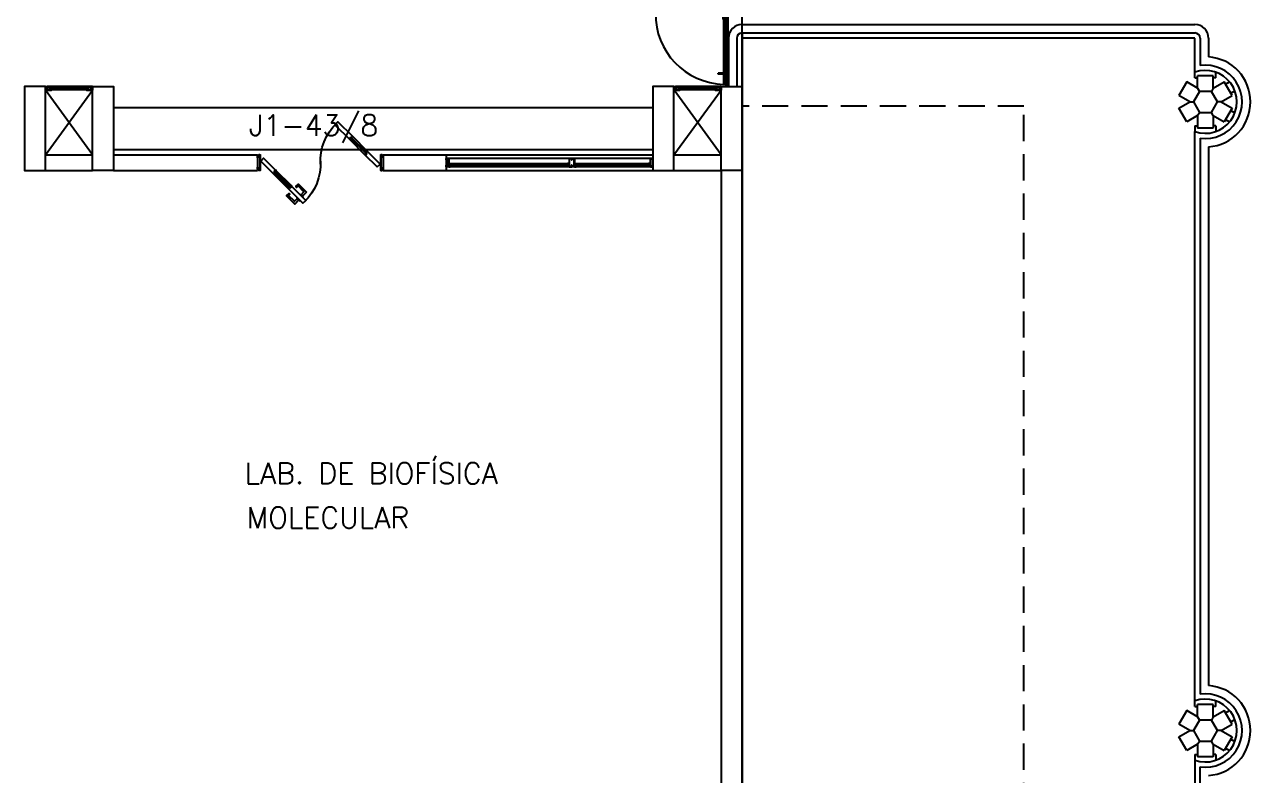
# Model space of a CAD drawing. Header units: millimetres. Extents: x 2801 to 3319, y 1187 to 1422.
# Drawn here: x 3026.32 to 3038.03, y 1344.5 to 1351.67 of the extents above; entities that cross this region are included whole.
import ezdxf

# ---------------------------------------------------------------- set-up
doc = ezdxf.new("R2010")
doc.units = ezdxf.units.MM
doc.linetypes.add('HIDDEN', pattern=[0.375, 0.25, -0.125])
for name, color, linetype in [('AR- ALV1', 235, 'Continuous'), ('AR-ALV', 2, 'Continuous'), ('AR-CORRIMAO-V1', 2, 'Continuous'), ('AR-ESQ', 1, 'Continuous'), ('AR-ESTC', 3, 'Continuous'), ('AR-ESTMA-C', 3, 'Continuous'), ('AR-ESTMA-V', 1, 'Continuous'), ('AR-PEITORIL', 1, 'Continuous'), ('AR-PISO-V1', 1, 'Continuous'), ('AR-PORTA', 1, 'Continuous'), ('AR-PROJ', 1, 'HIDDEN'), ('AR-SHAFT', 1, 'Continuous'), ('AR-VIDRO', 1, 'Continuous'), ('DT-ESQ-BAGUETE-C', 2, 'Continuous'), ('DT-ESQ-BAGUETE-V', 1, 'Continuous'), ('DT-ESQ-CHAPA DOBRADA-V', 1, 'Continuous'), ('DT-ESQ-MARCO-V', 1, 'Continuous'), ('DT-ESQ-PERFIL CADEIRA-C', 2, 'Continuous'), ('DT-ESQ-PERFIL CADEIRA-V', 1, 'Continuous'), ('DT-ESQ-PERFIL U-C', 2, 'Continuous'), ('DT-ESQ-VENEZIANA-C', 2, 'Continuous'), ('DT-ESQ-VENEZIANA-V', 2, 'Continuous'), ('DT-ESQ-VIDRO-C', 2, 'Continuous'), ('ENDEREÇO', 2, 'Continuous'), ('maçaneta', 1, 'Continuous'), ('montantes', 1, 'Continuous'), ('mov', 1, 'Continuous'), ('PM-PERFIL U-C', 2, 'Continuous'), ('PM-VIDRO', 1, 'Continuous'), ('pm1', 2, 'Continuous'), ('pm2', 2, 'Continuous'), ('TEXTO', 2, 'Continuous')]:
    doc.layers.add(name, color=color, linetype=linetype)
doc.styles.add('UNB-100', font='simplex.shx', dxfattribs={"height": 0.2})
doc.styles.add('UNB1-100', font='simplex.shx', dxfattribs={"height": 0.2})

# ---------------------------------------------------------------- blocks, each defined once
blk = doc.blocks.new('EF01-P')
at = {"layer": 'DT-ESQ-BAGUETE-C', "ltscale": 0.1}
for points in [[(0.002, 0.035), (0.015, 0.035), (0.015, 0.033), (0.002, 0.033), (0.002, 0.005), (0.015, 0.005), (0.015, 0.004), (0.002, 0.004, -0.414214), (0, 0.005), (0, 0.033, -0.414214)], [(0.448, 0.035), (0.435, 0.035), (0.435, 0.033), (0.448, 0.033), (0.448, 0.005), (0.435, 0.005), (0.435, 0.004), (0.448, 0.004, 0.414214), (0.45, 0.005), (0.45, 0.033, 0.414214)]]:
    blk.add_lwpolyline(points, format="xyb", close=True, dxfattribs=at)
at = {"layer": 'DT-ESQ-PERFIL CADEIRA-C', "color": 2, "ltscale": 0.1}
for points in [[(0.01, 0.002), (0.01, 0.003), (0.002, 0.003, 1), (0.002, 0), (0.015, 0, 0.414214), (0.016, 0.002), (0.016, 0.033), (0.043, 0.033)], [(0.407, 0.006), (0.432, 0.006), (0.432, 0.016), (0.433, 0.016), (0.433, 0.006, -0.414214), (0.432, 0.005), (0.407, 0.005), (0.394, 0.005, -1), (0.394, 0.008), (0.407, 0.008), (0.407, 0.02), (0.407, 0.032), (0.394, 0.032, -1), (0.394, 0.035), (0.407, 0.035), (0.433, 0.035, -0.414214), (0.435, 0.033), (0.435, 0.002), (0.448, 0.002)]]:
    blk.add_lwpolyline(points, format="xyb", dxfattribs=at)
at = {"layer": 'DT-ESQ-PERFIL CADEIRA-C', "ltscale": 0.1}
for points in [[(0.043, 0.006), (0.018, 0.006), (0.018, 0.016), (0.016, 0.016), (0.016, 0.006, 0.414214), (0.018, 0.005), (0.043, 0.005), (0.056, 0.005, 1), (0.056, 0.008), (0.043, 0.008), (0.043, 0.02), (0.043, 0.032), (0.056, 0.032, 1), (0.056, 0.035), (0.043, 0.035), (0.016, 0.035, 0.414214), (0.015, 0.033), (0.015, 0.002), (0.002, 0.002)], [(0.041, 0.02), (0.041, 0.032, -0.414214), (0.043, 0.033), (0.056, 0.033)], [(0.041, 0.02), (0.041, 0.008, 0.414214), (0.043, 0.006), (0.056, 0.006)], [(0.408, 0.02), (0.408, 0.032, 0.414214), (0.407, 0.033), (0.394, 0.033)], [(0.408, 0.02), (0.408, 0.008, -0.414214), (0.407, 0.006), (0.394, 0.006)], [(0.44, 0.002), (0.44, 0.003), (0.448, 0.003, -1), (0.448, 0), (0.435, 0, -0.414214), (0.433, 0.002), (0.433, 0.033), (0.407, 0.033)]]:
    blk.add_lwpolyline(points, format="xyb", dxfattribs=at)
at = {"layer": 'DT-ESQ-PERFIL CADEIRA-V', "ltscale": 0.1}
blk.add_line((0.015, 0), (0.435, 0), dxfattribs=at)
at = {"layer": 'DT-ESQ-VENEZIANA-C', "ltscale": 0.1}
for p, q in [((0.043, 0.011), (0.407, 0.011)), ((0.043, 0.009), (0.407, 0.009))]:
    blk.add_line(p, q, dxfattribs=at)
at = {"layer": 'DT-ESQ-VENEZIANA-V', "ltscale": 0.1}
blk.add_line((0.043, 0.031), (0.407, 0.031), dxfattribs=at)
blk = doc.blocks.new('PV1')
at = {"layer": 'AR-VIDRO'}
for p, q in [((0.682, 0.02), (0.005, 0.02)), ((0.682, 0.005), (0.005, 0.005)), ((0.022, 0.044), (0.022, 0.029)), ((0.022, 0.044), (0.688, 0.044)), ((0.022, 0.029), (0.688, 0.029)), ((2.703, 0.044), (2.037, 0.044)), ((2.703, 0.029), (2.037, 0.029)), ((2.043, 0.02), (2.72, 0.02)), ((2.043, 0.005), (2.72, 0.005)), ((2.703, 0.044), (2.703, 0.029))]:
    blk.add_line(p, q, dxfattribs=at)
at = {"layer": 'maçaneta'}
for p, q in [((0.112, 0.044), (0.112, 0.049)), ((0.112, 0.049), (0.132, 0.049)), ((0.117, 0.099), (0.127, 0.099)), ((0.117, 0.049), (0.117, 0.099)), ((0.127, 0.049), (0.127, 0.099)), ((0.132, 0.044), (0.132, 0.049)), ((2.613, 0.049), (2.593, 0.049)), ((2.593, 0.044), (2.593, 0.049)), ((2.598, 0.049), (2.598, 0.099)), ((2.608, 0.099), (2.598, 0.099)), ((2.608, 0.049), (2.608, 0.099)), ((2.613, 0.044), (2.613, 0.049))]:
    blk.add_line(p, q, dxfattribs=at)
at = {"layer": 'montantes'}
for p, q in [((0, 0), (0, 0.025)), ((0, 0.025), (0.02, 0.025)), ((0, 0), (0.02, 0)), ((0.005, 0.005), (0.005, 0.02)), ((0.02, 0.02), (0.02, 0.025)), ((0.02, 0), (0.02, 0.005)), ((0.642, 0.049), (0.692, 0.049)), ((0.642, 0.025), (0.692, 0.025)), ((0.688, 0.025), (0.668, 0.025)), ((0.668, 0.02), (0.668, 0.025)), ((0.668, 0), (0.668, 0.005)), ((0.688, 0), (0.668, 0)), ((0.682, 0.005), (0.682, 0.02)), ((0.688, 0.044), (0.688, 0.029)), ((0.688, 0), (0.688, 0.025)), ((0.692, 0.049), (0.692, 0.025)), ((2.033, 0.049), (2.033, 0.025)), ((2.082, 0.049), (2.033, 0.049)), ((2.082, 0.025), (2.033, 0.025)), ((2.037, 0.044), (2.037, 0.029)), ((2.037, 0.025), (2.057, 0.025)), ((2.037, 0), (2.037, 0.025)), ((2.037, 0), (2.057, 0)), ((2.043, 0.005), (2.043, 0.02)), ((2.057, 0.02), (2.057, 0.025)), ((2.057, 0), (2.057, 0.005)), ((2.705, 0.02), (2.705, 0.025)), ((2.725, 0.025), (2.705, 0.025)), ((2.705, 0), (2.705, 0.005)), ((2.725, 0), (2.705, 0)), ((2.72, 0.005), (2.72, 0.02)), ((2.725, 0), (2.725, 0.025))]:
    blk.add_line(p, q, dxfattribs=at)
for centre in [(0.692, 0.02), (2.033, 0.02)]:
    blk.add_circle(centre, 0.005, dxfattribs=at)
for centre, start, end in [((0.642, 0.044), 90, 180), ((0.642, 0.03), 180, 270), ((2.082, 0.044), 0, 90), ((2.082, 0.03), 270, 0)]:
    blk.add_arc(centre, 0.005, start, end, dxfattribs=at)
at = {"layer": 'mov'}
for centre, start, end in [((0.692, 0.025), 0, 178.3547), ((2.033, 0.025), 1.6453, 180)]:
    blk.add_arc(centre, 0.671, start, end, dxfattribs=at)
blk = doc.blocks.new('EF04A-P')
at = {"layer": 'DT-ESQ-BAGUETE-C', "ltscale": 0.1}
for points in [[(0.039, -0.05), (0.0255, -0.05), (0.0255, -0.0485), (0.039, -0.0485), (0.039, -0.0365), (0.0255, -0.0365), (0.0255, -0.035), (0.039, -0.035, -0.4142136), (0.0405, -0.0365), (0.0405, -0.0485, -0.4142136)], [(0.736, -0.05), (0.7495, -0.05), (0.7495, -0.0485), (0.736, -0.0485), (0.736, -0.0365), (0.7495, -0.0365), (0.7495, -0.035), (0.736, -0.035, 0.4142136), (0.7345, -0.0365), (0.7345, -0.0485, 0.4142136)]]:
    blk.add_lwpolyline(points, format="xyb", close=True, dxfattribs=at)
at = {"layer": 'DT-ESQ-BAGUETE-V', "ltscale": 0.1}
blk.add_line((0.736, -0.05), (0.039, -0.05), dxfattribs=at)
at = {"layer": 'DT-ESQ-CHAPA DOBRADA-V', "ltscale": 0.1}
blk.add_line((0.735, -0.067), (0.04, -0.067), dxfattribs=at)
at = {"layer": 'DT-ESQ-MARCO-V', "ltscale": 0.1}
for p, q in [((0.0235, -0.035), (0.7515, -0.035)), ((0.0235, -0.115), (0.7515, -0.115))]:
    blk.add_line(p, q, dxfattribs=at)
at = {"layer": 'DT-ESQ-PERFIL U-C', "ltscale": 0.1}
for points in [[(0.025, -0.0655), (0.025, -0.0655, 0.4142136), (0.0235, -0.067), (0.0235, -0.1135), (0.0015, -0.1135), (0.0015, -0.1), (0, -0.1), (0, -0.1135, 0.4142136), (0.0015, -0.115), (0.0235, -0.115, 0.4142136), (0.025, -0.1135), (0.025, -0.067), (0.04, -0.067, 1), (0.04, -0.064), (0.025, -0.064), (0.025, -0.0365, 0.4142136), (0.0235, -0.035), (0.0015, -0.035, 0.4142136), (0, -0.0365), (0, -0.05), (0.0015, -0.05), (0.0015, -0.0365), (0.0235, -0.0365), (0.0235, -0.064, 0.4142136), (0.025, -0.0655), (0.04, -0.0655)], [(0.75, -0.0655), (0.75, -0.0655, -0.4142136), (0.7515, -0.067), (0.7515, -0.1135), (0.7735, -0.1135), (0.7735, -0.1), (0.775, -0.1), (0.775, -0.1135, -0.4142136), (0.7735, -0.115), (0.7515, -0.115, -0.4142136), (0.75, -0.1135), (0.75, -0.067), (0.735, -0.067, -1), (0.735, -0.064), (0.75, -0.064), (0.75, -0.0365, -0.4142136), (0.7515, -0.035), (0.7735, -0.035, -0.4142136), (0.775, -0.0365), (0.775, -0.05), (0.7735, -0.05), (0.7735, -0.0365), (0.7515, -0.0365), (0.7515, -0.064, -0.4142136), (0.75, -0.0655), (0.735, -0.0655)]]:
    blk.add_lwpolyline(points, format="xyb", dxfattribs=at)
at = {"layer": 'DT-ESQ-VIDRO-C', "ltscale": 0.1}
blk.add_lwpolyline([(0.027, -0.062), (0.027, -0.052), (0.748, -0.052), (0.748, -0.062)], close=True, dxfattribs=at)
blk = doc.blocks.new('EF05B-P')
at = {"layer": 'DT-ESQ-BAGUETE-C', "ltscale": 0.1}
for points in [[(0.039, -0.05), (0.0255, -0.05), (0.0255, -0.0485), (0.039, -0.0485), (0.039, -0.0365), (0.0255, -0.0365), (0.0255, -0.035), (0.039, -0.035, -0.4142136), (0.0405, -0.0365), (0.0405, -0.0485, -0.4142136)], [(1.161, -0.05), (1.1745, -0.05), (1.1745, -0.0485), (1.161, -0.0485), (1.161, -0.0365), (1.1745, -0.0365), (1.1745, -0.035), (1.161, -0.035, 0.4142136), (1.1595, -0.0365), (1.1595, -0.0485, 0.4142136)]]:
    blk.add_lwpolyline(points, format="xyb", close=True, dxfattribs=at)
at = {"layer": 'DT-ESQ-BAGUETE-V', "ltscale": 0.1}
blk.add_line((1.161, -0.05), (0.039, -0.05), dxfattribs=at)
at = {"layer": 'DT-ESQ-CHAPA DOBRADA-V', "ltscale": 0.1}
blk.add_line((1.16, -0.067), (0.04, -0.067), dxfattribs=at)
at = {"layer": 'DT-ESQ-MARCO-V', "ltscale": 0.1}
for p, q in [((0.0235, -0.035), (1.1765, -0.035)), ((0.0235, -0.115), (1.1765, -0.115))]:
    blk.add_line(p, q, dxfattribs=at)
at = {"layer": 'DT-ESQ-PERFIL U-C', "ltscale": 0.1}
for points in [[(0.025, -0.0655), (0.025, -0.0655, 0.4142136), (0.0235, -0.067), (0.0235, -0.1135), (0.0015, -0.1135), (0.0015, -0.1), (0, -0.1), (0, -0.1135, 0.4142136), (0.0015, -0.115), (0.0235, -0.115, 0.4142136), (0.025, -0.1135), (0.025, -0.067), (0.04, -0.067, 1), (0.04, -0.064), (0.025, -0.064), (0.025, -0.0365, 0.4142136), (0.0235, -0.035), (0.0015, -0.035, 0.4142136), (0, -0.0365), (0, -0.05), (0.0015, -0.05), (0.0015, -0.0365), (0.0235, -0.0365), (0.0235, -0.064, 0.4142136), (0.025, -0.0655), (0.04, -0.0655)], [(1.175, -0.0655), (1.175, -0.0655, -0.4142136), (1.1765, -0.067), (1.1765, -0.1135), (1.1985, -0.1135), (1.1985, -0.1), (1.2, -0.1), (1.2, -0.1135, -0.4142136), (1.1985, -0.115), (1.1765, -0.115, -0.4142136), (1.175, -0.1135), (1.175, -0.067), (1.16, -0.067, -1), (1.16, -0.064), (1.175, -0.064), (1.175, -0.0365, -0.4142136), (1.1765, -0.035), (1.1985, -0.035, -0.4142136), (1.2, -0.0365), (1.2, -0.05), (1.1985, -0.05), (1.1985, -0.0365), (1.1765, -0.0365), (1.1765, -0.064, -0.4142136), (1.175, -0.0655), (1.16, -0.0655)]]:
    blk.add_lwpolyline(points, format="xyb", dxfattribs=at)
at = {"layer": 'DT-ESQ-VIDRO-C', "ltscale": 0.1}
blk.add_lwpolyline([(0.027, -0.062), (0.027, -0.052), (1.173, -0.052), (1.173, -0.062)], close=True, dxfattribs=at)
blk = doc.blocks.new('PM7B')
at = {"layer": 'maçaneta'}
for points in [[(0.732, -0.208), (0.771, -0.247), (0.785, -0.233), (0.758, -0.206, -0.414214), (0.758, -0.204), (0.813, -0.148), (0.827, -0.162), (0.834, -0.155), (0.81, -0.13)], [(0.806, -0.282), (0.845, -0.321), (0.923, -0.243), (0.898, -0.219), (0.891, -0.226), (0.905, -0.24), (0.849, -0.295, -0.414214), (0.847, -0.295), (0.82, -0.268)], [(0.845, -0.321), (0.806, -0.282), (0.82, -0.268), (0.847, -0.295, 0.414214), (0.849, -0.295), (0.905, -0.24), (0.891, -0.226), (0.898, -0.219), (0.923, -0.243)]]:
    blk.add_lwpolyline(points, format="xyb", close=True, dxfattribs=at)
for points in [[(0.792, -0.226), (0.764, -0.254), (0.767, -0.258), (0.795, -0.229)], [(0.792, -0.226), (0.764, -0.254), (0.767, -0.258), (0.795, -0.229)], [(0.827, -0.261), (0.799, -0.289), (0.795, -0.286), (0.824, -0.258)], [(0.827, -0.261), (0.799, -0.289), (0.795, -0.286), (0.824, -0.258)]]:
    blk.add_lwpolyline(points, close=True, dxfattribs=at)
at = {"layer": 'mov'}
for centre, start, end in [((0.099, 0.089), 356.8029, 46.3992), ((1.101, 0.061), 176.8029, 226.3992)]:
    blk.add_arc(centre, 0.501, start, end, dxfattribs=at)
at = {"layer": 'PM-PERFIL U-C'}
for p, q in [((0, 0.12), (0, 0.139)), ((0.002, 0.12), (0, 0.12)), ((0.001, 0.14), (0.01, 0.14)), ((0.01, 0.138), (0.002, 0.138)), ((0.002, 0.138), (0.002, 0.12)), ((0.01, 0.14), (0.01, 0.149)), ((0.012, 0.15), (0.023, 0.15)), ((0.023, 0.148), (0.012, 0.148)), ((0.012, 0.148), (0.012, 0.139)), ((0.023, 0.148), (0.023, 0.002)), ((0.025, 0.149), (0.025, 0.001)), ((1.175, 0.149), (1.175, 0.001)), ((1.188, 0.15), (1.176, 0.15)), ((1.177, 0.148), (1.188, 0.148)), ((1.177, 0.148), (1.177, 0.002)), ((1.188, 0.148), (1.188, 0.139)), ((1.189, 0.138), (1.198, 0.138)), ((1.19, 0.14), (1.19, 0.149)), ((1.198, 0.14), (1.19, 0.14)), ((1.198, 0.138), (1.198, 0.12)), ((1.198, 0.12), (1.2, 0.12)), ((1.2, 0.12), (1.2, 0.139)), ((0, 0.012), (0, 0.03)), ((0, 0.03), (0.002, 0.03)), ((0.01, 0.01), (0.001, 0.01)), ((0.002, 0.03), (0.002, 0.012)), ((0.002, 0.012), (0.01, 0.012)), ((0.01, 0.001), (0.01, 0.01)), ((0.012, 0.01), (0.012, 0.002)), ((0.012, 0.002), (0.023, 0.002)), ((0.023, 0), (0.012, 0)), ((1.188, 0.002), (1.177, 0.002)), ((1.176, 0), (1.188, 0)), ((1.188, 0.01), (1.188, 0.002)), ((1.198, 0.012), (1.189, 0.012)), ((1.19, 0.01), (1.198, 0.01)), ((1.19, 0.001), (1.19, 0.01)), ((1.198, 0.03), (1.198, 0.012)), ((1.2, 0.03), (1.198, 0.03)), ((1.2, 0.012), (1.2, 0.03))]:
    blk.add_line(p, q, dxfattribs=at)
for centre, start, end in [((0.001, 0.139), 90, 180), ((0.012, 0.149), 90, 180), ((0.01, 0.139), 270, 0), ((0.023, 0.149), 0, 90), ((1.176, 0.149), 90, 180), ((1.188, 0.149), 0, 90), ((1.189, 0.139), 180, 270), ((1.198, 0.139), 0, 90), ((0.001, 0.012), 180, 270), ((0.01, 0.01), 0, 90), ((0.012, 0.001), 180, 270), ((0.023, 0.001), 269.9386, 0), ((1.176, 0.001), 180, 270.0614), ((1.189, 0.01), 90, 180), ((1.188, 0.001), 270, 0), ((1.198, 0.012), 270, 0)]:
    blk.add_arc(centre, 0.0015, start, end, dxfattribs=at)
at = {"layer": 'PM-VIDRO'}
for p, q in [((0.161, 0.171), (0.302, 0.312)), ((0.309, 0.305), (0.168, 0.164)), ((0.891, -0.155), (1.032, -0.014)), ((1.039, -0.021), (0.898, -0.162))]:
    blk.add_line(p, q, dxfattribs=at)
at = {"layer": 'pm1'}
for p, q in [((0.302, 0.312), (0.291, 0.323)), ((0.302, 0.312), (0.309, 0.319)), ((0.327, 0.302), (0.309, 0.319)), ((0.316, 0.312), (0.309, 0.305)), ((0.32, 0.294), (0.309, 0.305)), ((0.327, 0.302), (0.32, 0.294)), ((0.03, 0.061), (0.15, 0.181)), ((0.178, 0.153), (0.058, 0.033)), ((0.15, 0.181), (0.161, 0.171)), ((0.154, 0.164), (0.161, 0.171)), ((0.171, 0.146), (0.154, 0.164)), ((0.168, 0.164), (0.161, 0.157)), ((0.168, 0.164), (0.178, 0.153)), ((0.178, 0.153), (0.171, 0.146)), ((0.058, 0.033), (0.03, 0.061)), ((1.022, -0.003), (1.029, 0.004)), ((1.029, 0.004), (1.046, -0.014)), ((1.032, -0.014), (1.039, -0.007)), ((1.046, -0.014), (1.039, -0.021)), ((0.873, -0.152), (0.88, -0.144)), ((0.873, -0.152), (0.891, -0.169)), ((0.88, -0.144), (0.891, -0.155)), ((0.884, -0.162), (0.891, -0.155)), ((0.898, -0.162), (0.891, -0.169)), ((0.898, -0.162), (0.909, -0.173))]:
    blk.add_line(p, q, dxfattribs=at)
for points in [[(0.291, 0.323), (0.433, 0.464), (0.461, 0.436), (0.32, 0.294)], [(1.032, -0.014), (1.022, -0.003), (1.142, 0.117), (1.17, 0.089), (1.05, -0.031), (1.039, -0.021)], [(0.909, -0.173), (0.767, -0.314), (0.739, -0.286), (0.873, -0.152)]]:
    blk.add_lwpolyline(points, dxfattribs=at)
at = {"layer": 'pm2'}
for p, q in [((0.15, 0.181), (0.291, 0.323)), ((0.32, 0.294), (0.178, 0.153)), ((0.88, -0.144), (1.022, -0.003)), ((1.05, -0.031), (0.909, -0.173))]:
    blk.add_line(p, q, dxfattribs=at)
blk = doc.blocks.new('pilar15')
at = {"layer": 'AR-ESTMA-C'}
for p, q in [((0.075, 0.25), (-0.075, 0.25)), ((-0.075, 0.13), (-0.075, 0.25)), ((0.075, 0.13), (0.075, 0.25)), ((-0.179, 0.19), (-0.254, 0.06)), ((-0.075, 0.13), (-0.179, 0.19)), ((-0.075, 0.13), (-0.058, 0.1)), ((0.075, 0.13), (0.058, 0.1)), ((0.075, 0.13), (0.179, 0.19)), ((0.254, 0.06), (0.179, 0.19)), ((-0.15, 0), (-0.254, 0.06)), ((-0.254, -0.06), (-0.15, 0)), ((-0.15, 0), (-0.115, 0)), ((0.15, 0), (0.115, 0)), ((0.15, 0), (0.254, 0.06)), ((0.15, 0), (0.254, -0.06)), ((-0.179, -0.19), (-0.254, -0.06)), ((-0.075, -0.13), (-0.058, -0.1)), ((0.075, -0.13), (0.058, -0.1)), ((0.254, -0.06), (0.179, -0.19)), ((-0.075, -0.13), (-0.179, -0.19)), ((-0.075, -0.13), (-0.075, -0.25)), ((0.075, -0.13), (0.179, -0.19)), ((0.075, -0.13), (0.075, -0.25)), ((0.075, -0.25), (-0.075, -0.25))]:
    blk.add_line(p, q, dxfattribs=at)
blk.add_lwpolyline([(0.058, 0.1), (-0.058, 0.1), (-0.115, 0), (-0.058, -0.1), (0.058, -0.1), (0.115, 0)], close=True, dxfattribs=at)

msp = doc.modelspace()

# ---------------------------------------------------------------- linework, layer by layer
at = {"layer": 'AR- ALV1'}
msp.add_line((3033.175, 1341.35), (3033.175, 1357.4), dxfattribs=at)
at = {"layer": 'AR-ALV'}
for p, q in [((3026.525, 1350.425), (3026.975, 1350.425)), ((3027.175, 1350.425), (3028.55, 1350.425)), ((3028.55, 1350.425), (3028.55, 1350.275)), ((3029.75, 1350.425), (3029.75, 1350.275)), ((3029.75, 1350.425), (3030.35, 1350.425)), ((3030.35, 1350.425), (3030.35, 1350.275)), ((3032.525, 1350.425), (3032.975, 1350.425)), ((3032.525, 1350.425), (3032.975, 1350.425)), ((3026.525, 1350.275), (3026.975, 1350.275)), ((3027.175, 1350.275), (3028.55, 1350.275)), ((3029.75, 1350.275), (3030.35, 1350.275)), ((3032.525, 1350.275), (3032.975, 1350.275)), ((3032.975, 1350.275), (3032.975, 1341.95)), ((3033.175, 1350.275), (3033.175, 1341.95))]:
    msp.add_line(p, q, dxfattribs=at)
at = {"layer": 'AR-CORRIMAO-V1'}
for p, q in [((3033.175, 1351.667), (3037.499, 1351.667)), ((3033.045, 1351.537), (3033.045, 1351.075)), ((3033.125, 1351.537), (3033.125, 1351.075)), ((3033.175, 1351.587), (3037.499, 1351.587)), ((3037.549, 1351.537), (3037.549, 1351.276)), ((3037.629, 1351.537), (3037.629, 1351.358)), ((3037.549, 1350.583), (3037.549, 1345.276)), ((3037.629, 1350.5), (3037.629, 1345.358)), ((3037.549, 1339.276), (3037.549, 1344.583))]:
    msp.add_line(p, q, dxfattribs=at)
for centre, radius, start, end in [((3033.175, 1351.537), 0.13, 90, 180), ((3037.499, 1351.537), 0.13, 0, 90), ((3033.175, 1351.537), 0.05, 90, 180), ((3037.499, 1351.537), 0.05, 0, 90), ((3037.599, 1350.929), 0.35, 261.7868, 98.2132), ((3037.599, 1350.929), 0.43, 274.0006, 85.9994), ((3037.599, 1344.929), 0.43, 274.0006, 85.9994), ((3037.599, 1344.929), 0.35, 261.7868, 98.2132)]:
    msp.add_arc(centre, radius, start, end, dxfattribs=at)
at = {"layer": 'AR-ESTC'}
for points in [[(3026.525, 1351.075), (3026.325, 1351.075), (3026.325, 1350.275), (3026.525, 1350.275)], [(3026.975, 1351.075), (3027.175, 1351.075), (3027.175, 1350.275), (3026.975, 1350.275)], [(3032.525, 1351.075), (3032.325, 1351.075), (3032.325, 1350.275), (3032.525, 1350.275)], [(3032.975, 1351.075), (3033.175, 1351.075), (3033.175, 1350.275), (3032.975, 1350.275)]]:
    msp.add_lwpolyline(points, close=True, dxfattribs=at)
at = {"layer": 'AR-ESTMA-V', "ltscale": 0.25}
for p, q in [((3037.499, 1351.159), (3037.499, 1351.212)), ((3037.499, 1351.159), (3037.524, 1351.159)), ((3037.699, 1351.159), (3037.674, 1351.159)), ((3037.699, 1351.159), (3037.699, 1351.212)), ((3037.791, 1351.097), (3037.83, 1351.12)), ((3037.841, 1351.011), (3037.88, 1351.034)), ((3037.841, 1350.847), (3037.88, 1350.825)), ((3037.499, 1350.699), (3037.499, 1350.646)), ((3037.499, 1350.699), (3037.524, 1350.699)), ((3037.699, 1350.699), (3037.674, 1350.699)), ((3037.699, 1350.699), (3037.699, 1350.646)), ((3037.791, 1350.761), (3037.83, 1350.738)), ((3037.499, 1345.159), (3037.499, 1345.212)), ((3037.699, 1345.159), (3037.699, 1345.212)), ((3037.499, 1345.159), (3037.524, 1345.159)), ((3037.699, 1345.159), (3037.674, 1345.159)), ((3037.791, 1345.097), (3037.83, 1345.12)), ((3037.841, 1345.011), (3037.88, 1345.034)), ((3037.841, 1344.847), (3037.88, 1344.825)), ((3037.791, 1344.761), (3037.83, 1344.738)), ((3037.499, 1344.699), (3037.499, 1344.646)), ((3037.499, 1344.699), (3037.524, 1344.699)), ((3037.699, 1344.699), (3037.674, 1344.699)), ((3037.699, 1344.699), (3037.699, 1344.646))]:
    msp.add_line(p, q, dxfattribs=at)
at = {"layer": 'AR-PEITORIL'}
for p, q in [((3030.35, 1350.425), (3032.325, 1350.425)), ((3030.35, 1350.275), (3032.325, 1350.275))]:
    msp.add_line(p, q, dxfattribs=at)
at = {"layer": 'AR-PISO-V1'}
for p, q in [((3033.175, 1351.587), (3033.175, 1351.075)), ((3037.499, 1351.537), (3033.175, 1351.537)), ((3037.499, 1351.212), (3037.499, 1351.537)), ((3037.499, 1345.212), (3037.499, 1350.646)), ((3037.499, 1344.646), (3037.499, 1339.179))]:
    msp.add_line(p, q, dxfattribs=at)
for centre in [(3037.599, 1350.929), (3037.599, 1344.929)]:
    msp.add_arc(centre, 0.3, 250.5288, 109.4712, dxfattribs=at)
at = {"layer": 'AR-PROJ'}
for p, q in [((3035.867, 1350.887), (3033.175, 1350.887)), ((3035.867, 1341.929), (3035.867, 1350.887))]:
    msp.add_line(p, q, dxfattribs=at)
at = {"layer": 'AR-SHAFT'}
for p, q in [((3026.525, 1350.425), (3026.975, 1351.041)), ((3026.975, 1350.425), (3026.526, 1351.04)), ((3032.525, 1350.425), (3032.975, 1351.041)), ((3032.975, 1350.425), (3032.526, 1351.04)), ((3027.175, 1350.875), (3032.325, 1350.875)), ((3027.175, 1350.475), (3032.325, 1350.475))]:
    msp.add_line(p, q, dxfattribs=at)

# ---------------------------------------------------------------- block references
at = {"layer": 'AR-ESQ', "rotation": 180}
for name, p in [('EF01-P', (3026.975, 1351.075)), ('EF01-P', (3032.975, 1351.075)), ('EF05B-P', (3031.55, 1350.275)), ('EF04A-P', (3032.325, 1350.275))]:
    msp.add_blockref(name, p, dxfattribs=at)
at = {"layer": 'AR-ESTMA-C', "ltscale": 0.25}
for p in [(3037.599, 1350.929), (3037.599, 1344.929)]:
    msp.add_blockref('pilar15', p, dxfattribs=at)
at = {"layer": 'AR-PORTA', "rotation": 90}
msp.add_blockref('PV1', (3033.045, 1351.075), dxfattribs=at)
at = {"layer": 'AR-PORTA', "xscale": -1}
msp.add_blockref('PM7B', (3029.75, 1350.275), dxfattribs=at)

# ---------------------------------------------------------------- texts
at = {"layer": 'ENDEREÇO', "style": 'UNB1-100'}
msp.add_text('J1-43/8', height=0.2, dxfattribs=at).set_placement((3028.468, 1350.606))
at = {"layer": 'TEXTO', "style": 'UNB-100'}
for s, p in [('LAB. DE BIOFÍSICA', (3028.427, 1347.285)), ('MOLECULAR', (3028.446, 1346.861))]:
    msp.add_text(s, height=0.2, dxfattribs=at).set_placement(p)

doc.saveas('drawing.dxf')
